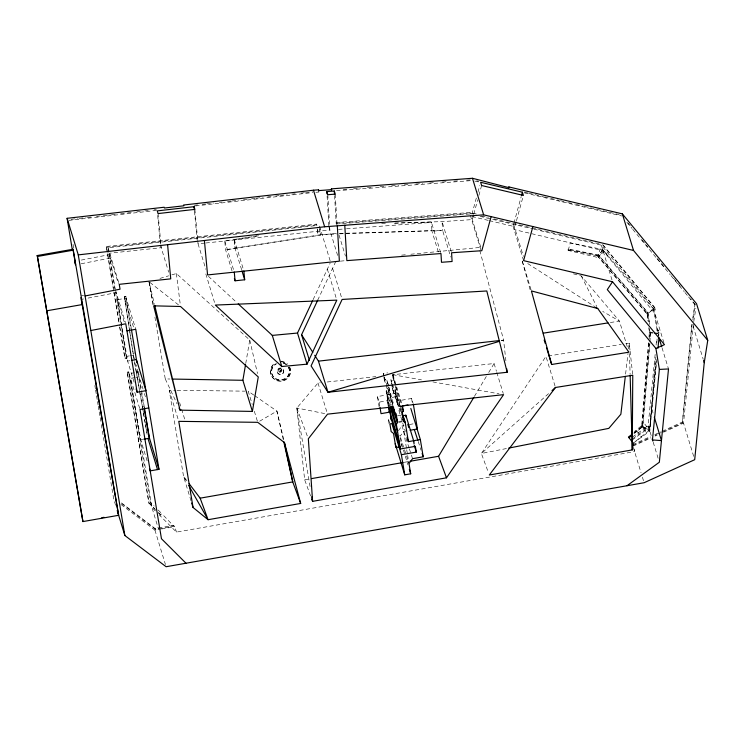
<?xml version="1.0" encoding="UTF-8"?>
<svg xmlns="http://www.w3.org/2000/svg" width="745" height="745" viewBox="0 0 745 745"><rect width="100%" height="100%" fill="white"/><g stroke="black" fill="none" stroke-linecap="round" stroke-linejoin="round"><path stroke-width="0.56" stroke-dasharray="3.73 2.79" d="M648.523 342.709L641.724 425.488L642.153 427.034L649.817 431.113L656.485 363.243M648.988 336.964L649.398 332.056L648.839 327.642M648.774 343.231L641.948 426.382L649.659 430.601L655.572 357.404M649.156 338.612L649.631 332.838L648.942 327.316M653.067 333.08L649.631 332.838L649.398 332.056L650.599 332.14L649.985 339.385M656.885 342.579L657.09 338.928M649.593 344.004L642.674 425.982L642.451 426.885L634.405 433.413M642.851 426.187L641.389 425.861L642.451 426.885L642.851 426.187L649.882 343.054M649.975 341.899L650.432 330.37M651.177 435.564L648.15 425.665L655.283 353.111M656.075 345.047L656.643 339.282M632.03 440.137L649.826 427.211L656.243 358.699M658.505 335.744L658.44 329.886L656.95 330.147L657.192 330.92L658.682 330.659L658.85 335.371M656.485 359.481L649.538 430.2L633.185 443.191L634.582 451.6L176.472 532.107L159.309 514.953M662.361 432.044L682.346 422.946L691.928 323.656M682.346 422.946L692.161 324.438M693.688 456.378L683.519 423.123L693.586 322.743M625.586 374.111L628.007 353.475M628.547 348.883L629.218 343.156L625.8 343.696M692.822 317.938L694.983 304.202L690.568 298.857M692.878 319.856L694.983 304.202M693.763 321.626L695.867 308.225M245.738 363.513L249.743 340.027L176.36 273.527L169.795 275.482M280.949 371.019L280.092 369.967L280.958 371.15L280.046 371.485L280.167 370.228L279.915 371.252M653.523 308.849L647.209 313.803L646.846 313.04L647.656 312.406L648.02 313.17L598.458 255.041L598.375 257.602L568.202 250.441L568.025 248.914L598.458 255.041L647.861 312.649L649.631 324.634M471.92 214.169L476.726 196.578M477.927 192.182L479.724 185.579M473.503 215.193L472.302 219.589L442.064 221.628L393.435 223.072M473.801 214.094L477.713 199.8M478.914 195.395L481.615 185.505M523.595 260.638L513.091 226.294L521.202 196.606M516.183 221.814L514.078 229.516L603.031 250.646L654.957 313.524L658.99 337.82M516.481 220.716L523.381 195.423M568.202 250.441L570.27 242.861L602.677 249.473L608.06 256.001M604.335 251.484L598.011 256.429L597.835 254.902L598.822 255.796M598.552 255.628L598.458 255.041L598.272 255.488L568.463 249.491L568.025 248.914M313.096 299.658L330.137 263.143M317.668 300.282L335.716 261.616M474.388 396.433L486.317 376.486M488.711 372.5L494.075 363.523L392.95 374.716L395.185 385.37M598.375 257.602L603.031 250.646M602.789 249.845L598.095 256.69L647.284 314.064L648.252 321.793M398.417 430.675L401.983 425.823L404.097 425.451M406.872 430.824L403.678 431.383L400.112 436.235L399.432 434.009M310.609 495.965L304.668 479.808L296.836 408.009L318.013 383.014L320.331 382.762M389.765 406.127L387.353 398.24L386.152 391.004L388.331 388.769L393.006 405.634M388.927 405.801L386.86 393.341L389.048 391.106L388.508 387.866M567.764 249.864L597.574 255.852L598.458 255.041M548.581 393.63L481.372 453.491L488.506 472.87M391.591 383.759L390.874 379.438L393.099 377.566L392.233 372.388M633.921 433.152L642.674 425.982L641.389 425.861L634.228 431.653M633.995 432.966L642.153 427.034M632.449 437.073L648.15 425.665M632.729 438.675L649.584 426.438M633.185 443.191L649.817 431.113M259.642 421.204L276.917 411.1L283.901 440.323M632.673 444.672L650.553 436.533M654.762 434.614L661.066 431.746M662.119 431.262L682.103 422.173M632.905 445.445L650.785 437.306M654.995 435.397L657.099 434.437M658.152 433.953L661.309 432.519M632.915 446.162L650.841 438.004M655.06 436.086L657.164 435.117M663.488 432.24L683.519 423.123M159.942 278.425L168.696 275.808M501.376 340.754L503.601 340.092L479.026 247.536L410.84 254.241M506.404 448.555L481.372 453.491L545.955 356.361L555.137 386.376M81.289 260.079L109.478 254.632L118.343 283.631M81.214 263.73L110.53 258.059L109.72 253.207L161.218 247.722L158.08 213.573M81.391 295.756L83.645 295.318M81.317 299.406L83.57 298.969M88.078 298.093L116.267 292.645L127.628 361.092L129.826 360.71M129.574 330.529L124.322 296.491L125.812 296.231L126.222 298.158L131.325 328.852M134.091 382.213L126.203 356.427L117.44 299.704L126.222 298.158L135.739 329.281M139.753 392.28L133.085 353.214L134.575 352.953M126.203 356.427L129.332 355.877M130.375 355.691L133.504 355.142L124.322 296.491M124.825 358L126.315 357.74L126.548 358.522L125.058 358.783L124.825 358L119.722 327.279M127.172 372.137L128.661 371.876L128.894 372.658L127.404 372.919L127.172 372.137L148.87 502.866L157.279 511.806M136.13 371.625L137.62 371.364L136.54 364.892M147.138 460.866L140.684 439.746L129.071 373.683L134.277 372.77M142.574 407.711L136.363 372.407L137.853 372.137M136.354 372.919L137.844 372.658L137.62 371.364M134.892 377.585L130.496 378.358L151.952 507.606L155.221 510.874M135.99 377.389L139.278 376.812L143.021 389.039M655.265 310.106L655.032 309.333L653.542 309.594L653.775 310.367L655.265 310.106L654.715 307.443L602.239 243.894M379.168 407.04L377.426 396.582L395.278 393.444L396.265 396.675L387.353 398.24M140.684 439.746L142.77 439.382M388.229 406.183L387.186 399.907L387.828 399.795L388.871 406.072M377.426 396.582L379.131 402.142L387.428 400.689L388.294 405.913M395.278 393.444L396.554 401.117L411.603 398.473L412.963 402.924M396.554 401.117L398.249 406.677L400.4 406.295M397.56 415.85L400.996 415.244M398.519 421.605L401.955 421M398.761 422.378L402.198 421.772M409.387 424.52L415.738 423.402M304.668 479.808L310.386 478.802M404.237 462.31L408.819 461.509M158.676 512.662L160.305 514.292L162.112 513.976L173.79 526.175L155.491 529.388L120.774 502.987M158.089 512.625L160.548 515.074L162.354 514.748M121.444 502.903L155.249 528.615L173.548 525.393L174.814 526.659L176.472 532.107M121.007 504.495L154.932 530.151L160.454 529.183M161.553 528.987L174.814 526.659M232.012 270.798L225.558 249.677L224.757 240.961L252.108 236.621M253.244 236.435L258.943 235.532M320.322 234.759L225.558 249.677L235.169 248.653L234.368 239.937M610.332 322.529L619.43 321.086L627.243 346.658M548.236 355.998L621.237 344.423M241.622 269.774L235.048 248.262L234.247 239.545L259.316 235.671M235.048 248.262L320.443 235.15L319.838 228.613M71.138 219.319L78.048 218.527M79.203 218.397L86.113 217.615M87.258 217.484L91.868 216.953M96.477 216.432L102.233 215.771M103.378 215.64L110.288 214.849M111.443 214.718L116.052 214.197M120.653 213.666L126.417 213.014M127.563 212.884L132.172 212.353M136.782 211.831L140.228 211.44M144.837 210.91L148.292 210.518M154.047 209.857L156.357 209.596M194.147 205.285L197.593 204.894M202.193 204.372L205.639 203.972M206.784 203.841L213.675 203.059M219.412 202.407L221.712 202.146M227.458 201.485L230.894 201.094M232.049 200.964L238.94 200.172M243.531 199.651L246.977 199.26M251.568 198.738L255.013 198.347M256.159 198.207L263.05 197.425M267.641 196.904L271.087 196.512M275.687 195.982L279.133 195.59M280.278 195.46L287.17 194.678M291.761 194.147L295.206 193.756M300.952 193.104L304.388 192.713M305.543 192.583L312.434 191.791M156.59 210.379L69.071 220.362L68.838 219.579M195.535 205.937L312.667 192.573M501.301 340.353L503.601 340.092L505.892 360.776M383.703 376.262L383.228 373.385L387.726 372.882M327.269 381.989L375.843 376.616M113.678 290.857L106.311 246.483L316.597 224.087L317.072 226.312L316.597 224.087M106.311 246.483L106.554 247.256L316.83 224.869M108.817 252.341L108.053 247.759L316.839 225.53M197.742 240.356L198.049 243.801L204.726 243.094M205.844 242.972L329.849 230.047L327.791 194.706M340.335 261.16L344.963 260.713M401.592 255.144L406.211 254.688M343.184 189.444L348.949 189.007M353.558 188.662L360.478 188.14M367.397 187.628L373.161 187.191M380.071 186.669L385.836 186.241M391.6 185.812L398.519 185.291M404.284 184.853L410.048 184.425M415.812 183.987L422.732 183.475M429.651 182.953L435.415 182.525M442.334 182.004L448.099 181.566M453.863 181.137L459.628 180.7M466.547 180.188L471.157 179.843M315.843 192.285L318.888 192.061M336.498 190.739L471.389 180.616M469.899 213.973L336.461 223.984L336.703 224.757L336.228 222.532L470.058 212.493L476.819 214.104M473.671 214.076L470.291 213.275L336.461 223.314L336.228 222.532M338.472 229.404L345.354 228.883M346.509 228.799L431.457 222.429M336.07 233.595L320.033 234.796L337.122 233.911M381.663 223.677L387.437 223.491M394.375 223.258L431.346 222.038L440.975 253.551M339.431 233.837L431.849 230.782L438.433 252.294M339.524 233.436L442.577 230.373L450.734 257.053M191.027 500.817L183.549 476.362L169.245 390.231L175.848 390.315M177.003 390.324L244.76 391.153M154.923 317.165L165.26 378.935L169.888 379.009M653.03 332.829C649.519 332.13 649.286 333.034 650.599 332.14M654.157 332.913L657.556 333.155L653.29 308.076L601.364 245.198L533.876 229.162M654.203 333.164L657.639 333.415L657.323 332.372M649.882 426.699L641.389 425.861M400.261 411.752L393.015 390.408L391.581 381.775L393.807 379.903L392.95 374.716L421.465 379.857M432.873 381.906L499.029 393.826M310.088 486.55L296.836 408.009L326.394 413.913M476.642 180.784L478.811 181.296M524.284 192.098L527.674 192.908M528.81 193.179L543.496 196.661M544.632 196.931L559.318 200.424M560.445 200.694L567.224 202.305M568.361 202.566L575.14 204.177M576.267 204.447L583.046 206.058M584.182 206.328L619.207 214.644M474.714 181.044L480.134 182.329M524.527 192.881L621.702 215.966M481.559 215.948L488.329 217.559M493.963 218.9L600.219 244.137M479.985 216.367L532.75 228.901M488.254 220.39L471.315 216.376L480.804 247.387M489.381 220.66L513.091 226.294M573.427 273.843L581.277 275.976L619.43 321.086L602.696 311.401M383.861 377.221L384.178 379.14L386.897 380.136L388.527 385.826M391.768 384.83L392.308 388.071L395.064 389.439L401.22 409.554M392.308 388.071L393.015 390.408L395.781 391.777L398.249 406.677M527.73 263.544L594.864 306.67M253.766 395.046L248.206 391.2L252.285 404.535M254.688 395.688L276.917 411.1L283.445 440.323M597.574 255.852L647.284 314.064L653.607 309.11L602.705 249.584L598.011 256.429L600.079 248.858L600.442 250.031M149.894 282.411L179.629 305.776M208.376 276.311L236.51 302.312M128.661 371.876L150.285 502.158L154.224 506.097M158.173 510.036L162.112 513.976M148.87 502.866L154.588 508.584M628.082 223.193L630.289 225.865M642.05 240.113L647.936 247.228M657.49 258.804L664.102 266.812M673.657 278.388L681.014 287.291M626.852 222.196L632.002 228.426M632.729 229.32L656.252 257.798M656.988 258.692L670.221 274.719M670.956 275.603L684.189 291.63M684.925 292.515L687.868 296.082M688.604 296.966L695.215 304.984M602.482 244.677L654.957 308.216M644.844 424.138L649.575 430.349L641.873 426.121L646.884 433.245M636.761 430.945L641.501 437.157M187.004 480.907L183.549 476.362L186.967 482.415M581.277 275.976L596.745 306.512M165.26 378.935L177.087 403.911M393.015 390.408L400.791 410.989M279.757 370.731L280.381 371.103L280.781 370.488M296.836 408.009L307.545 436.663M386.86 393.341L391.227 405.178M402.095 412.73L390.874 379.438M418.234 441.524L421.074 450.25M401.983 425.823L409.014 447.754M409.368 448.853L412.562 458.678M400.465 437.324L406.155 454.795M406.509 455.884L408.996 463.53L407.664 455.493M693.064 326.096L703.224 359.341M691.565 325.947L691.807 326.72M653.29 308.076L664.13 343.538M658.44 329.886L658.682 330.659M658.841 332.298L659.083 333.08M662.044 347.831L668.507 368.952M651.94 409.471L653.644 415.021M601.364 245.198L612.548 281.768M653.216 442.232L658.31 458.911M633.25 447.251L641.045 472.73M642.404 477.173L643.764 481.624M513.622 224.357L523.446 256.485M531.073 289.814L521.891 259.8L530.179 289.889M470.058 212.493L470.291 213.275M470.235 215.063L481.084 250.544M494.075 363.523L496.459 371.299M496.794 372.416L503.257 393.537M451.247 251.642L442.064 221.628L442.577 230.373L431.97 231.174L431.346 222.038M413.978 441.897L414.658 444.122M392.95 374.716L396.349 385.836M396.685 386.944L402.468 405.848M413.233 442.092L413.913 444.318M395.53 385.454L392.578 374.456M395.846 386.571L401.304 404.358M398.892 410.514L405.01 430.526M383.228 373.385L383.936 375.713M384.28 376.83L387.335 386.832M387.679 387.94L392.773 404.619M384.178 379.14L392.028 404.814M339.022 235.048L345.475 256.168M386.152 391.004L390.603 405.569M401.527 443.787L407.981 464.908M387.186 399.907L387.428 400.689M389.56 422.825L388.201 418.373L389.29 424.948M328.899 226.927L338.007 256.727M332.605 268.321L341.787 298.335M319.521 226.052L330.128 260.731M327.306 269.01L336.479 299.024M318.013 383.014L327.195 413.028M283.622 370.395A3.269 3.148 -17 0 1 279.44 374.167A3.269 3.148 -17 0 1 278.239 368.84A3.269 3.148 -17 0 1 283.622 370.395L283.733 370.787A3.269 3.148 -17 0 1 279.561 374.558A3.269 3.148 -17 0 1 278.36 369.231A3.269 3.148 -17 0 1 283.733 370.787M281.806 370.042A1.639 1.574 -17 0 1 279.72 371.932A1.639 1.574 -17 0 1 279.114 369.269A1.639 1.574 -17 0 1 281.806 370.042L281.861 370.237A1.639 1.574 -17 0 1 279.775 372.118A1.639 1.574 -17 0 1 279.17 369.464A1.639 1.574 -17 0 1 281.861 370.237M234.247 239.545L243.885 271.059M224.757 240.961L234.275 272.083M254.324 411.212L257.379 421.214M198.049 243.801L205.871 269.373M205.825 273.946L214.998 303.96M160.399 245.049L168.696 272.186M179.592 402.542L181.286 408.092M181.631 409.21L185.03 420.329M169.245 390.231L178.428 420.245M124.741 298.419L133.569 327.325M108.053 247.759L119.237 284.329M115.484 290.066L125.449 322.66M117.44 299.704L124.238 321.933M144.381 393.481L145.396 396.824M129.071 373.683L140.013 409.48M173.548 525.393L173.79 526.175M171.741 525.719L171.983 526.491M138.57 440.798L138.803 441.58M160.305 514.292L160.548 515.074M150.285 502.158L158.406 528.726M155.249 528.615L155.491 529.388M154.932 530.151L165.437 564.505M115.605 505.278L113.668 498.945L101.124 423.346M388.834 386.944L393.705 404.833M395.465 386.469L401.816 411.631M152.827 304.575L149 281.703L154.448 304.239M249.743 340.027L257.5 373.58M388.369 385.817L387.614 382.474L384.895 381.468L384.252 377.631M388.62 386.934L392.643 404.786M149 281.703L153.442 304.752M137.844 372.658L141.243 392.019M141.448 393.155L143.85 406.826M142.77 408.847L143.375 412.264M143.571 413.41L145.182 422.517M145.377 423.654L146.178 428.217M146.383 429.353L147.184 433.907M139.958 393.425L147.165 434.428M654.715 307.443L655.032 309.333M411.603 398.473L412.358 403.008M403.678 431.383L406.528 448.602M406.714 449.747L407.478 454.338M395.064 389.439L396.265 396.675M400.465 438.386L401.183 442.679M401.341 443.638L401.816 446.516M386.897 380.136L387.437 383.377M379.131 402.142L379.997 407.375M138.384 371.42L144.372 407.506M133.504 355.142L134.398 360.533M134.575 361.614L136.363 372.407M109.478 254.632L115.224 289.209M109.012 253.486L126.548 358.522M106.554 247.256L113.352 288.222M114.106 292.776L119.582 325.779M119.768 326.915L125.058 358.783M127.404 372.919L149.102 503.648M113.864 292.003L118.967 322.725M73.057 244.332L73.811 248.923M94.848 385.547L95.425 388.983M95.611 390.129L96.375 394.71M96.561 395.856L97.325 400.438M97.511 401.583L98.079 405.019M98.275 406.165L99.029 410.746M99.225 411.892L99.988 416.474M100.175 417.619L100.938 422.201M125.812 296.231L130.887 329.132M129.751 331.665L133.085 353.214M649.472 324.112L647.861 312.649L647.051 313.282L648.01 321.011M176.36 273.527L180.383 305.348M629.981 350.029L629.218 343.156L629.385 348.958M630.102 351.174L632.635 374.083M317.631 228.855L318.227 235.392M317.37 229.581L317.873 235.02M194.892 209.373L197.63 239.21M194.492 211.282L197.127 239.974M157.679 215.445L160.296 243.913M335.259 194.147L337.057 224.925M334.57 195.581L336.237 224.087M327.102 196.14L328.834 225.791M319.773 228.622L320.154 235.187M629.516 353.596L630.112 374.484M289.731 367.238A10.085 9.713 -17 0 1 284.786 379.829A10.085 9.713 -17 0 1 271.636 376.039A10.085 9.713 -17 0 1 275.054 363.011M280.902 361.39A10.085 9.713 -17 0 1 287.253 363.83M288.408 366.978A9.005 8.67 -17 0 1 284.553 378.777A9.005 8.67 -17 0 1 272.456 375.294A9.005 8.67 -17 0 1 276.311 363.495M283.156 362.796A9.005 8.67 -17 0 1 287.067 365.143M289.488 366.866A10.085 9.713 -17 0 1 285.428 379.95A10.085 9.713 -17 0 1 271.897 376.672A10.085 9.713 -17 0 1 275.175 363.402M281.023 361.781A10.085 9.713 -17 0 1 287.365 364.221M288.52 367.369A9.005 8.67 -17 0 1 284.674 379.168A9.005 8.67 -17 0 1 272.577 375.676A9.005 8.67 -17 0 1 276.432 363.877M283.277 363.178A9.005 8.67 -17 0 1 287.188 365.534"/><path stroke-width="1.12" d="M555.472 387.484L489.297 475.021L632.263 449.906L632.766 375.229L555.472 387.484L552.026 390.557M149.456 438.721L144.372 407.506M657.965 348.222L658.99 337.82L661.709 346.714M655.907 348.455L664.475 344.646L612.548 281.768L607.305 289.6L655.907 348.455L659.381 369.418L652.452 439.941L661.458 440.593L654.324 417.247M508.472 188.345L508.872 186.93L622.345 213.88L696.566 303.764L707.75 340.335L704.249 362.666L694.703 459.702L644.099 482.732L166.107 566.721L124.853 535.525L117.216 510.549M625.316 376.402L620.864 414.229L608.805 428.375L508.677 448.108M179.061 408.074L180.048 410.15L252.387 411.417L242.87 380.295L245.543 364.631M252.387 411.417L258.273 376.933L180.532 306.484L153.647 305.841L180.048 410.15L154.718 305.366M491.132 216.627L481.819 250.72L451.582 252.76L452.094 261.504L441.487 262.296L440.975 253.551L346.835 260.62L344.777 225.269M521.5 195.507L522.403 192.201L480.627 182.283L481.615 185.505L523.381 195.423L522.403 192.201M532.899 226.555L523.595 260.638L612.548 281.768M307.024 364.165L336.824 300.133L215.342 305.068L281.815 366.521L307.024 364.165L297.506 333.043L312.602 300.701M309.399 360.329L301.576 334.756L317.668 300.282M399.832 446.86L395.865 447.559L393.518 433.422L391.172 431.606L389.896 423.933L391.879 423.588L401.397 454.711L416.297 452.094L415.338 446.339L400.447 448.956L396.377 424.464L397.569 422.406L396.135 413.773L394.412 412.6L392.373 405.923M409.964 461.304L438.572 456.275L473.783 397.43M311.801 499.197L312.593 501.348L446.497 477.815L503.592 394.645L402.468 405.848L403.343 411.026L402.095 412.73L403.529 421.353L405.299 422.899L408.409 441.636L420.338 439.541L423.207 456.806L412.562 458.678L408.996 463.53L410.7 473.801L404.74 474.854L395.222 443.722M629.041 437.762L630.829 436.309M632.151 434.307L628.454 436.989L631.807 441.385M626.983 485.74L659.334 462.245L668.507 368.952L659.381 369.418M499.159 341.415L327.977 392.27L311.093 365.888L342.123 299.443L486.802 290.978L507.159 372.267L327.977 392.27L318.46 361.148L314.707 355.281M85.088 295.951L120.047 289.19L119.237 284.329L170.735 278.853L167.597 244.695M90.825 330.529L125.784 323.768L137.145 392.224L145.936 390.678L136.419 359.546L132.023 360.319M37.25 255.544L72.991 249.268L73.271 250.171L118.669 515.289L82.928 521.575L37.25 255.544L82.928 521.575M37.529 256.457L73.271 250.171M46.562 310.833L82.304 304.556L80.786 297.683M126.957 330.827L135.739 329.281L158.983 469.331L150.201 470.868L149.522 468.652M148.795 407.934L140.013 409.48L161.46 538.737L185.989 563.229M143.813 439.196L149.475 438.2L158.983 469.331M401.481 406.109L407.925 404.973M389.095 411.417L389.737 411.305L399.488 443.21M403.324 411.026L401.965 406.584M402.384 415.822L405.82 415.216L413.978 441.897M410.067 430.265L417.442 428.962L413.307 404.032M189.081 483.635L200.154 498.172L292.748 481.903L300.673 503.443L208.078 519.712L193.057 507.485L191.698 503.043M311.531 478.607L403.092 462.515M101.758 517.719L103.993 517.319M543.273 333.164L608.06 322.892M546.56 347.794L551.654 364.473L628.938 352.217L597.779 308.551L595.832 307.294M72.414 250.385L67.097 218.313L164.179 207.24L164.412 208.013L183.819 205.806L183.577 205.024L313.468 190.208L318.562 189.826L318.804 190.599L331.646 189.64L331.413 188.858L472.46 178.279L509.114 187.703L508.872 186.93M194.073 206.691L157.26 210.891L158.08 213.573L194.892 209.373L194.073 206.691L194.389 210.137M67.097 218.313L78.272 254.883L324.643 226.778L483.645 214.849L633.52 250.45L707.75 340.335M318.46 361.148L499.001 340.614M234.396 278.574L235.075 280.8L244.686 279.775L243.885 271.059M238.214 303.885L272.298 335.399L297.506 333.043M326.841 191.577L334.309 191.018L335.259 194.147L327.791 194.706L326.841 191.577L326.971 193.858M172.207 379.056L242.87 380.295M597.779 308.551L531.409 290.923L551.654 364.473M300.673 503.443L284.441 442.577L257.723 422.322L178.763 421.353L193.057 507.485M301.576 334.756L312.835 352.348M188.681 485.433L208.078 519.712L200.154 498.172M402.021 414.229L405.299 422.899L401.9 411.78M438.572 456.275L446.497 477.815M391.619 406.258L397.569 422.406L394.217 410.104M402.803 419.221L403.529 421.353M414.322 429.511L417.88 440.425M422.136 453.528L423.207 456.806M703.569 360.45L704.249 362.666M622.345 213.88L633.52 250.45M652.192 438.898L652.871 441.124M544.176 340.018L545.2 343.352M472.46 178.279L483.645 214.849M410.821 408.418L420.338 439.541M407.794 424.305L408.819 427.639M414.257 445.426L416.297 452.094M407.049 437.194L408.409 441.636M390.939 406.677L396.377 424.464M409.34 469.359L410.7 473.801M390.101 407.245L397.579 431.7M400.447 448.956L390.687 417.051L391.172 419.929M313.468 190.208L324.643 226.778M272.298 335.399L281.815 366.521M241.967 270.882L244.686 279.775M136.13 388.881L137.145 392.224M147.985 438.46L157.502 469.592M74.789 262.249L75.571 264.82L72.991 249.268M393.407 408.13L394.412 412.6L393.453 406.844L327.53 414.146L308.337 438.786L312.593 501.348L311.82 496.794M283.696 441.44L292.748 481.903L284.441 442.577M144.251 409.107L145.256 414.797M145.657 417.079L146.057 419.351M146.458 421.633L149.261 437.576M82.006 303.569L118.511 514.767M405.82 415.216L406.137 417.135M401.397 454.711L404.74 474.854M389.104 406.844L390.929 417.833M389.216 408.167L389.737 411.305M388.471 406.966L389.337 412.19L381.04 413.652L379.997 407.375M331.413 188.858L331.655 190.31M131.511 329.988L136.95 362.787M78.272 254.883L124.853 535.525M506.777 368.822L507.159 372.267M234.275 272.083L235.075 280.8M204.409 240.495L207.566 274.933L339.366 261.178L337.308 225.828M334.309 191.018L334.505 194.445M318.562 189.826L318.646 191.279M630.149 375.648L632.263 449.906"/></g></svg>
